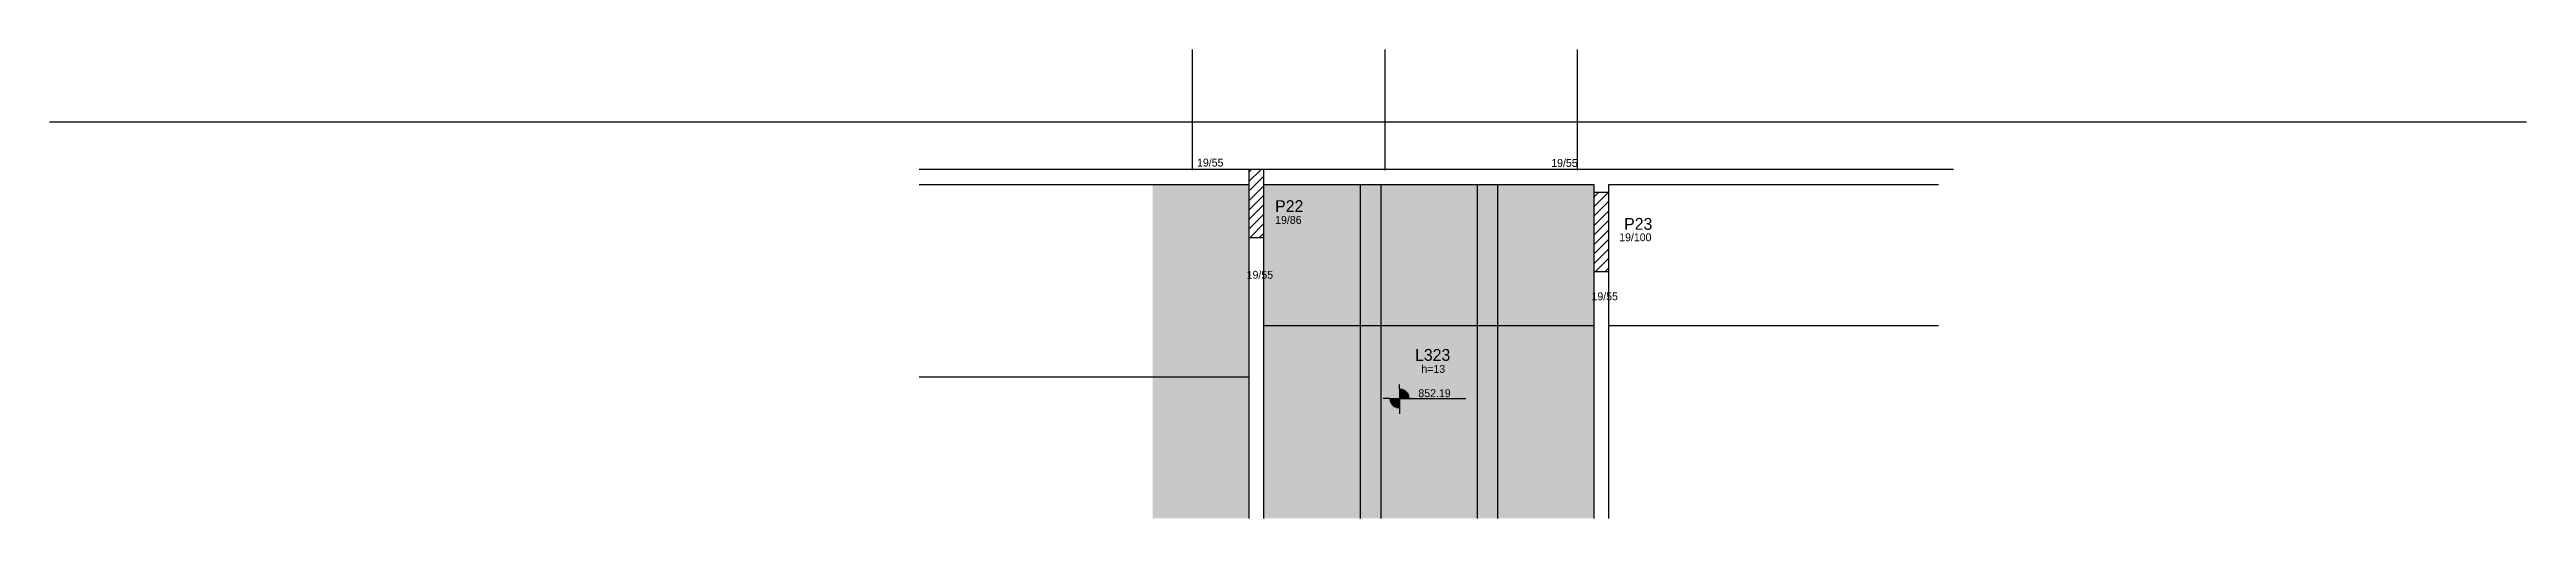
# Model space of a CAD drawing. Header units: metres. Extents: x 2939 to 6078, y 1668 to 2262.
import ezdxf

# ---------------------------------------------------------------- set-up
doc = ezdxf.new("R2010")
doc.units = ezdxf.units.M
for name, color, linetype in [('3', 7, 'Continuous'), ('4', 7, 'Continuous'), ('7', 7, 'Continuous'), ('Hachura', 7, 'Continuous'), ('Painéis', 7, 'Continuous'), ('REAPROVEITAMENTO', 7, 'Continuous')]:
    doc.layers.add(name, color=color, linetype=linetype)

msp = doc.modelspace()

# ---------------------------------------------------------------- hatches: boundary and pattern name
at = {"layer": 'Hachura'}
h = msp.add_hatch(color=7, dxfattribs=at)
h.dxf.hatch_style = 1
h.paths.add_polyline_path([(4600.1, 1667.9), (4626.1, 1667.9), (4626.1, 1667.9), (4626.1, 2090.9), (4626.1, 2090.9), (4600.1, 2090.9), (4600.1, 2090.9), (4600.1, 1667.9)])
h = msp.add_hatch(color=7, dxfattribs=at)
h.dxf.hatch_style = 1
h.paths.add_polyline_path([(4748.1, 1667.9), (4774.1, 1667.9), (4774.1, 1667.9), (4774.1, 2090.9), (4774.1, 2090.9), (4748.1, 2090.9), (4748.1, 2090.9), (4748.1, 1667.9)])
at = {"layer": 'REAPROVEITAMENTO'}
h = msp.add_hatch(color=7, dxfattribs=at)
h.dxf.hatch_style = 1
h.paths.add_polyline_path([(4459.1, 1667.9), (4337.1, 1667.9), (4337.1, 1667.9), (4337.1, 2090.9), (4337.1, 2090.9), (4459.1, 2090.9), (4459.1, 2090.9), (4459.1, 1667.9)])
h = msp.add_hatch(color=7, dxfattribs=at)
h.dxf.hatch_style = 1
h.paths.add_polyline_path([(4600.1, 1667.9), (4478.1, 1667.9), (4478.1, 1667.9), (4478.1, 2090.9), (4478.1, 2090.9), (4600.1, 2090.9), (4600.1, 2090.9), (4600.1, 1667.9)])
h = msp.add_hatch(color=7, dxfattribs=at)
h.dxf.hatch_style = 1
h.paths.add_polyline_path([(4748.1, 1667.9), (4626.1, 1667.9), (4626.1, 1667.9), (4626.1, 2090.9), (4626.1, 2090.9), (4748.1, 2090.9), (4748.1, 2090.9), (4748.1, 1667.9)])
h = msp.add_hatch(color=7, dxfattribs=at)
h.dxf.hatch_style = 1
h.paths.add_polyline_path([(4896.1, 1667.9), (4774.1, 1667.9), (4774.1, 1667.9), (4774.1, 2090.9), (4774.1, 2090.9), (4896.1, 2090.9), (4896.1, 2090.9), (4896.1, 1667.9)])

# ---------------------------------------------------------------- linework, layer by layer
at = {"layer": '3', "color": 7, "lineweight": 25}
for p, q in [((4459.1, 2094.6), (4474.5, 2109.9)), ((4459.1, 2106.6), (4462.4, 2109.9)), ((4459.1, 2082.5), (4478.1, 2101.5)), ((4459.1, 2070.5), (4478.1, 2089.5)), ((4459.1, 2058.5), (4478.1, 2077.5)), ((4896.1, 2062.7), (4914.3, 2080.9)), ((4896.1, 2074.8), (4902.2, 2080.9)), ((4459.1, 2046.5), (4478.1, 2065.5)), ((4459.1, 2034.5), (4478.1, 2053.5)), ((4460.6, 2023.9), (4478.1, 2041.4)), ((4896.1, 2050.7), (4915.1, 2069.7)), ((4896.1, 2038.7), (4915.1, 2057.7)), ((4896.1, 2026.7), (4915.1, 2045.7)), ((4472.6, 2023.9), (4478.1, 2029.4)), ((4896.1, 2014.7), (4915.1, 2033.7)), ((4896.1, 2002.6), (4915.1, 2021.6)), ((4896.1, 1990.6), (4915.1, 2009.6)), ((4898.4, 1980.9), (4915.1, 1997.6)), ((4910.4, 1980.9), (4915.1, 1985.6)), ((4649.9, 1832.3), (4649.9, 1837.8)), ((4649.9, 1832.3), (4649.9, 1807.3)), ((4649.9, 1831.6), (4653.8, 1831.6)), ((4649.9, 1830.9), (4655.7, 1830.9)), ((4649.9, 1830.1), (4657, 1830.1)), ((4649.9, 1829.3), (4658, 1829.3)), ((4649.9, 1828.5), (4658.9, 1828.5)), ((4649.9, 1827.7), (4659.6, 1827.7)), ((4649.9, 1826.9), (4660.2, 1826.9)), ((4649.9, 1826.1), (4660.7, 1826.1)), ((4649.9, 1825.3), (4661.1, 1825.3)), ((4649.9, 1824.5), (4661.5, 1824.5)), ((4649.9, 1823.7), (4661.8, 1823.7)), ((4649.9, 1822.9), (4662, 1822.9)), ((4649.9, 1822.1), (4662.2, 1822.1)), ((4649.9, 1821.3), (4662.3, 1821.3)), ((4637.4, 1819.8), (4629, 1819.8)), ((4637.4, 1819.8), (4662.4, 1819.8)), ((4649.9, 1819), (4637.4, 1819)), ((4649.9, 1818.2), (4637.5, 1818.2)), ((4649.9, 1817.4), (4637.6, 1817.4)), ((4649.9, 1816.6), (4637.8, 1816.6)), ((4649.9, 1815.8), (4638.1, 1815.8)), ((4649.9, 1815), (4638.4, 1815)), ((4649.9, 1814.2), (4638.7, 1814.2)), ((4649.9, 1813.4), (4639.1, 1813.4)), ((4649.9, 1812.6), (4639.7, 1812.6)), ((4649.9, 1811.8), (4640.3, 1811.8)), ((4649.9, 1811), (4641, 1811)), ((4649.9, 1810.2), (4641.8, 1810.2)), ((4649.9, 1809.4), (4642.8, 1809.4)), ((4649.9, 1808.7), (4644.2, 1808.7)), ((4649.9, 1807.9), (4646.1, 1807.9)), ((4649.9, 1820.5), (4662.4, 1820.5)), ((4649.9, 1807.3), (4649.9, 1800.4)), ((4662.4, 1819.8), (4733.8, 1819.8))]:
    msp.add_line(p, q, dxfattribs=at)
for points in [[(4459.1, 2109.9), (4041.1, 2109.9)], [(4905.6, 2109.9), (4478.1, 2109.9)], [(5352.1, 2109.9), (4905.6, 2109.9)], [(4041.1, 2090.9), (4459.1, 2090.9)], [(4478.1, 2090.9), (4896.1, 2090.9)], [(4896.1, 2090.9), (4896.1, 2080.9)], [(4915.1, 2090.9), (5333.1, 2090.9)], [(4915.1, 2080.9), (4915.1, 2090.9)], [(4459.1, 2023.9), (4459.1, 1667.9)], [(4478.1, 1667.9), (4478.1, 2023.9)], [(4896.1, 1980.9), (4896.1, 1667.9)], [(4915.1, 1667.9), (4915.1, 1980.9)]]:
    msp.add_lwpolyline(points, dxfattribs=at)
at = {"layer": '7', "color": 7, "lineweight": 25}
for points in [[(4459.1, 2023.9), (4478.1, 2023.9), (4478.1, 2109.9), (4459.1, 2109.9), (4459.1, 2023.9)], [(4896.1, 1980.9), (4915.1, 1980.9), (4915.1, 2080.9), (4896.1, 2080.9), (4896.1, 1980.9)]]:
    msp.add_lwpolyline(points, dxfattribs=at)
at = {"layer": 'Painéis', "color": 7, "lineweight": 25}
for p, q in [((4387.1, 2261.9), (4387.1, 2109)), ((4631.1, 2261.9), (4631.1, 2109)), ((4875.1, 2261.9), (4875.1, 2109)), ((2939.1, 2170.4), (6078.1, 2170.4)), ((4600.1, 2090.9), (4600.1, 1667.9)), ((4626.1, 2090.9), (4626.1, 1667.9)), ((4748.1, 2090.9), (4748.1, 1667.9)), ((4774.1, 2090.9), (4774.1, 1667.9)), ((4896, 1911.9), (4478, 1911.9)), ((5333, 1911.9), (4915, 1911.9)), ((4459, 1846.9), (4041, 1846.9))]:
    msp.add_line(p, q, dxfattribs=at)

# ---------------------------------------------------------------- texts
at = {"layer": '3', "color": 7, "lineweight": 25}
for s, p in [('19/55', (4393.3, 2113.7)), ('19/55', (4842.2, 2113.3)), ('19/86', (4492.3, 2041.1)), ('19/100', (4928.3, 2019.1)), ('19/55', (4456.2, 1971.6)), ('19/55', (4893.2, 1944.3)), ('h=13', (4677.6, 1852.4)), ('852.19', (4673.8, 1821.6))]:
    msp.add_text(s, height=10, dxfattribs=at).set_placement(p)
at = {"layer": '4', "color": 7, "lineweight": 25}
for s, p in [('P22', (4492.3, 2056.1)), ('P23', (4934.6, 2033.6)), ('L323', (4669.6, 1867.6))]:
    msp.add_text(s, height=15, dxfattribs=at).set_placement(p)

doc.saveas('drawing.dxf')
